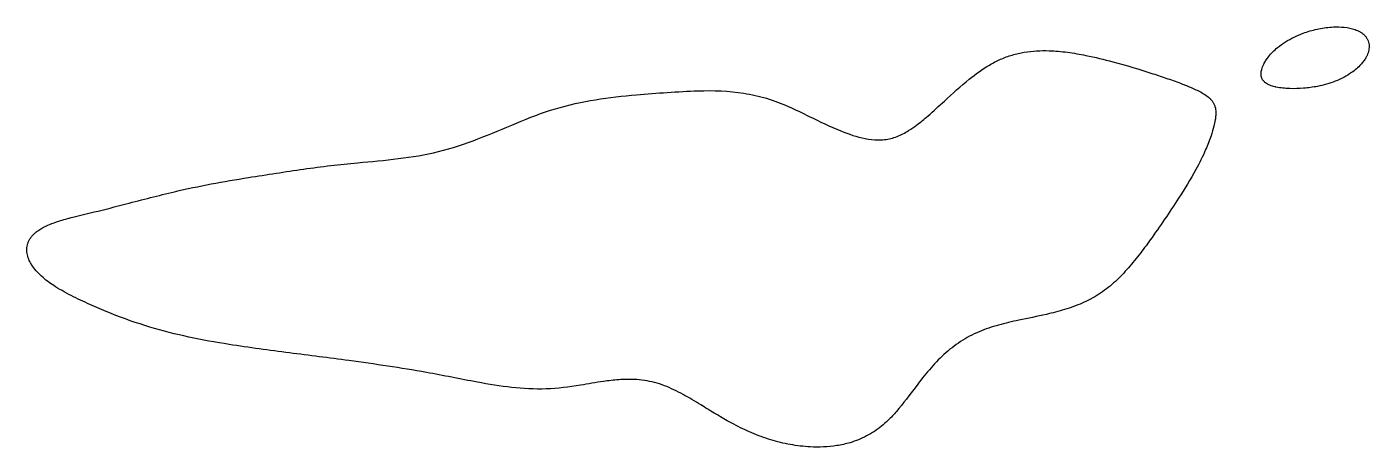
# Model space of a CAD drawing. Header units: millimetres. Extents: x 56.6 to 116.6, y -112.5 to -93.7.
import ezdxf

# ---------------------------------------------------------------- set-up
doc = ezdxf.new("R2010")
doc.units = ezdxf.units.MM
doc.layers.add('outline', color=7, linetype='Continuous')

msp = doc.modelspace()

# ---------------------------------------------------------------- linework, layer by layer
at = {"layer": 'outline'}
for points, knots in [([(112.413, -96.406), (112.429, -96.41), (112.446, -96.414), (112.664, -96.462), (112.871, -96.481), (113.285, -96.495), (113.492, -96.489), (113.906, -96.455), (114.112, -96.427), (114.451, -96.362), (114.586, -96.33), (114.853, -96.255), (114.984, -96.211), (115.241, -96.11), (115.367, -96.052), (115.611, -95.923), (115.729, -95.851), (115.917, -95.718), (115.99, -95.662), (116.129, -95.541), (116.196, -95.477), (116.299, -95.363), (116.338, -95.316), (116.412, -95.217), (116.446, -95.166), (116.498, -95.078), (116.517, -95.041), (116.551, -94.967), (116.566, -94.929), (116.592, -94.851), (116.602, -94.811), (116.618, -94.731), (116.624, -94.691), (116.628, -94.609), (116.627, -94.568), (116.619, -94.487), (116.612, -94.447), (116.59, -94.369), (116.575, -94.33), (116.539, -94.257), (116.518, -94.222), (116.471, -94.156), (116.444, -94.125), (116.386, -94.068), (116.355, -94.041), (116.289, -93.992), (116.255, -93.97), (116.148, -93.909), (116.073, -93.876), (115.919, -93.822), (115.84, -93.8), (115.6, -93.75), (115.437, -93.734), (115.164, -93.726), (115.055, -93.729), (114.728, -93.75), (114.512, -93.783), (114.085, -93.877), (113.876, -93.938), (113.534, -94.065), (113.4, -94.122), (113.138, -94.249), (113.01, -94.319), (112.764, -94.475), (112.645, -94.559), (112.458, -94.714), (112.386, -94.779), (112.249, -94.917), (112.184, -94.989), (112.084, -95.117), (112.047, -95.169), (111.977, -95.278), (111.944, -95.334), (111.896, -95.431), (111.879, -95.471), (111.847, -95.551), (111.834, -95.592), (111.815, -95.662), (111.809, -95.69), (111.8, -95.747), (111.797, -95.775), (111.795, -95.833), (111.795, -95.861), (111.801, -95.918), (111.806, -95.947), (111.822, -96.002), (111.832, -96.028), (111.858, -96.079), (111.873, -96.103), (111.908, -96.149), (111.928, -96.17), (111.963, -96.202), (111.978, -96.215), (112.023, -96.249), (112.056, -96.27), (112.123, -96.306), (112.158, -96.323), (112.265, -96.366), (112.338, -96.388), (112.413, -96.406)], [0, 0, 0, 0, 0.050969, 0.050969, 0.671519, 0.671519, 1.293965, 1.293965, 1.916218, 1.916218, 2.331609, 2.331609, 2.746572, 2.746572, 3.161237, 3.161237, 3.575362, 3.575362, 3.852062, 3.852062, 4.128365, 4.128365, 4.3129, 4.3129, 4.497158, 4.497158, 4.620204, 4.620204, 4.743126, 4.743126, 4.86591, 4.86591, 4.988519, 4.988519, 5.110926, 5.110926, 5.233156, 5.233156, 5.355314, 5.355314, 5.477561, 5.477561, 5.60002, 5.60002, 5.722729, 5.722729, 5.845655, 5.845655, 6.090353, 6.090353, 6.336142, 6.336142, 6.826202, 6.826202, 7.154687, 7.154687, 7.809265, 7.809265, 8.464035, 8.464035, 8.90161, 8.90161, 9.33875, 9.33875, 9.775196, 9.775196, 10.066776, 10.066776, 10.357874, 10.357874, 10.552333, 10.552333, 10.746536, 10.746536, 10.876191, 10.876191, 11.00562, 11.00562, 11.09203, 11.09203, 11.178297, 11.178297, 11.264355, 11.264355, 11.350168, 11.350168, 11.435824, 11.435824, 11.521545, 11.521545, 11.6075, 11.6075, 11.66513, 11.66513, 11.779967, 11.779967, 11.895149, 11.895149, 12.125081, 12.125081, 12.125081, 12.125081]), ([(86.744, -110.625), (86.847, -110.688), (86.95, -110.752), (87.437, -111.051), (87.823, -111.283), (88.486, -111.634), (88.755, -111.764), (89.306, -111.998), (89.587, -112.102), (90.159, -112.276), (90.45, -112.346), (91.039, -112.452), (91.337, -112.488), (91.836, -112.514), (92.036, -112.515), (92.436, -112.497), (92.636, -112.478), (93.031, -112.416), (93.227, -112.372), (93.547, -112.278), (93.673, -112.234), (93.921, -112.135), (94.042, -112.079), (94.279, -111.954), (94.394, -111.886), (94.727, -111.665), (94.933, -111.496), (95.252, -111.188), (95.373, -111.057), (95.803, -110.563), (96.082, -110.177), (96.563, -109.545), (96.758, -109.296), (97.169, -108.815), (97.385, -108.585), (97.849, -108.161), (98.097, -107.967), (98.623, -107.627), (98.9, -107.481), (99.47, -107.238), (99.761, -107.14), (100.356, -106.974), (100.659, -106.906), (101.374, -106.754), (101.786, -106.675), (102.469, -106.518), (102.741, -106.449), (103.277, -106.285), (103.541, -106.191), (104.053, -105.966), (104.301, -105.835), (104.771, -105.532), (104.993, -105.361), (105.411, -104.988), (105.607, -104.787), (105.982, -104.367), (106.16, -104.15), (106.506, -103.707), (106.673, -103.481), (107.057, -102.949), (107.271, -102.64), (107.693, -102.019), (107.901, -101.707), (108.375, -100.972), (108.639, -100.548), (109.039, -99.818), (109.185, -99.519), (109.404, -99.01), (109.485, -98.803), (109.605, -98.453), (109.648, -98.312), (109.709, -98.073), (109.731, -97.977), (109.757, -97.815), (109.765, -97.749), (109.772, -97.64), (109.774, -97.596), (109.772, -97.509), (109.769, -97.465), (109.756, -97.379), (109.748, -97.336), (109.723, -97.252), (109.708, -97.212), (109.669, -97.133), (109.647, -97.096), (109.597, -97.025), (109.569, -96.991), (109.508, -96.928), (109.476, -96.898), (109.375, -96.814), (109.303, -96.765), (109.08, -96.628), (108.923, -96.552), (108.604, -96.41), (108.442, -96.345), (108.061, -96.199), (107.842, -96.12), (107.401, -95.967), (107.179, -95.892), (106.367, -95.628), (105.773, -95.448), (104.773, -95.182), (104.37, -95.084), (103.691, -94.947), (103.418, -94.899), (102.868, -94.826), (102.592, -94.801), (102.13, -94.786), (101.945, -94.787), (101.575, -94.809), (101.391, -94.829), (101.026, -94.891), (100.846, -94.932), (100.491, -95.038), (100.317, -95.102), (99.979, -95.252), (99.815, -95.338), (99.337, -95.62), (99.038, -95.838), (98.364, -96.377), (97.999, -96.709), (97.394, -97.266), (97.153, -97.489), (96.74, -97.848), (96.572, -97.987), (96.28, -98.205), (96.161, -98.288), (95.954, -98.415), (95.87, -98.463), (95.697, -98.552), (95.609, -98.592), (95.428, -98.662), (95.336, -98.692), (95.149, -98.739), (95.054, -98.757), (94.862, -98.779), (94.765, -98.783), (94.477, -98.781), (94.286, -98.758), (93.721, -98.648), (93.357, -98.522), (92.523, -98.184), (92.058, -97.954), (91.282, -97.576), (90.97, -97.424), (90.337, -97.146), (90.014, -97.02), (89.353, -96.821), (89.016, -96.746), (87.996, -96.586), (87.308, -96.566), (86.163, -96.597), (85.706, -96.626), (84.789, -96.691), (84.33, -96.724), (83.258, -96.819), (82.647, -96.887), (81.433, -97.084), (80.832, -97.213), (79.651, -97.564), (79.076, -97.79), (77.931, -98.264), (77.36, -98.511), (76.205, -98.955), (75.621, -99.152), (74.43, -99.447), (73.827, -99.543), (72.616, -99.693), (72.009, -99.746), (71.001, -99.841), (70.601, -99.881), (69.794, -99.975), (69.389, -100.03), (68.574, -100.146), (68.164, -100.207), (67.343, -100.332), (66.932, -100.396), (65.963, -100.551), (65.406, -100.644), (64.304, -100.853), (63.758, -100.97), (62.493, -101.265), (61.776, -101.452), (60.583, -101.764), (60.106, -101.888), (59.307, -102.079), (58.987, -102.153), (58.456, -102.289), (58.245, -102.346), (57.897, -102.458), (57.76, -102.507), (57.535, -102.601), (57.447, -102.642), (57.304, -102.717), (57.247, -102.749), (57.138, -102.819), (57.085, -102.856), (57, -102.924), (56.968, -102.952), (56.905, -103.011), (56.875, -103.043), (56.819, -103.108), (56.793, -103.143), (56.745, -103.214), (56.723, -103.252), (56.686, -103.329), (56.669, -103.369), (56.643, -103.451), (56.633, -103.493), (56.619, -103.578), (56.614, -103.621), (56.612, -103.707), (56.614, -103.75), (56.623, -103.836), (56.63, -103.879), (56.649, -103.963), (56.661, -104.004), (56.703, -104.127), (56.739, -104.205), (56.808, -104.331), (56.838, -104.38), (56.935, -104.522), (57.008, -104.612), (57.164, -104.78), (57.248, -104.86), (57.509, -105.085), (57.697, -105.218), (58.151, -105.506), (58.421, -105.653), (58.97, -105.93), (59.249, -106.059), (59.811, -106.307), (60.093, -106.425), (60.946, -106.766), (61.524, -106.97), (62.686, -107.32), (63.27, -107.468), (64.453, -107.723), (65.053, -107.83), (66.552, -108.067), (67.453, -108.185), (69.24, -108.415), (70.126, -108.526), (72.169, -108.803), (73.327, -108.971), (74.856, -109.243), (75.234, -109.316), (75.993, -109.465), (76.374, -109.541), (77.264, -109.706), (77.775, -109.789), (78.8, -109.902), (79.314, -109.932), (80.344, -109.898), (80.857, -109.828), (81.709, -109.689), (82.051, -109.628), (82.622, -109.546), (82.851, -109.519), (83.311, -109.486), (83.542, -109.481), (83.925, -109.498), (84.078, -109.513), (84.383, -109.558), (84.533, -109.588), (84.831, -109.666), (84.977, -109.713), (85.408, -109.877), (85.683, -110.013), (86.221, -110.308), (86.483, -110.466), (86.744, -110.625)], [0, 0, 0, 0, 0.363614, 0.363614, 1.713903, 1.713903, 2.612763, 2.612763, 3.509825, 3.509825, 4.406803, 4.406803, 5.305114, 5.305114, 5.905775, 5.905775, 6.506469, 6.506469, 7.106857, 7.106857, 7.507666, 7.507666, 7.908378, 7.908378, 8.309038, 8.309038, 9.106726, 9.106726, 9.641166, 9.641166, 11.070536, 11.070536, 12.021018, 12.021018, 12.967355, 12.967355, 13.908223, 13.908223, 14.846155, 14.846155, 15.766225, 15.766225, 16.699327, 16.699327, 17.958545, 17.958545, 18.800181, 18.800181, 19.640606, 19.640606, 20.479241, 20.479241, 21.31853, 21.31853, 22.160838, 22.160838, 23.004607, 23.004607, 23.846834, 23.846834, 24.973472, 24.973472, 26.098879, 26.098879, 27.597429, 27.597429, 28.595006, 28.595006, 29.260745, 29.260745, 29.704472, 29.704472, 30.00011, 30.00011, 30.197156, 30.197156, 30.328587, 30.328587, 30.459754, 30.459754, 30.590577, 30.590577, 30.721158, 30.721158, 30.851821, 30.851821, 30.982808, 30.982808, 31.114117, 31.114117, 31.376214, 31.376214, 31.899735, 31.899735, 32.423311, 32.423311, 33.12254, 33.12254, 33.823827, 33.823827, 35.684666, 35.684666, 36.929156, 36.929156, 37.761134, 37.761134, 38.593171, 38.593171, 39.148464, 39.148464, 39.7036, 39.7036, 40.258621, 40.258621, 40.813713, 40.813713, 41.369065, 41.369065, 42.47826, 42.47826, 43.958146, 43.958146, 44.943377, 44.943377, 45.598735, 45.598735, 46.035323, 46.035323, 46.326593, 46.326593, 46.617325, 46.617325, 46.90743, 46.90743, 47.197138, 47.197138, 47.487246, 47.487246, 48.062957, 48.062957, 49.213263, 49.213263, 50.765523, 50.765523, 51.804802, 51.804802, 52.841489, 52.841489, 53.877054, 53.877054, 55.937388, 55.937388, 57.312307, 57.312307, 58.694307, 58.694307, 60.539358, 60.539358, 62.382937, 62.382937, 64.234412, 64.234412, 66.099378, 66.099378, 67.948093, 67.948093, 69.779104, 69.779104, 71.607227, 71.607227, 72.81481, 72.81481, 74.042747, 74.042747, 75.285282, 75.285282, 76.533502, 76.533502, 78.227935, 78.227935, 79.900676, 79.900676, 82.124251, 82.124251, 83.601534, 83.601534, 84.587912, 84.587912, 85.245168, 85.245168, 85.682949, 85.682949, 85.974738, 85.974738, 86.169353, 86.169353, 86.363658, 86.363658, 86.493357, 86.493357, 86.622929, 86.622929, 86.752352, 86.752352, 86.881631, 86.881631, 87.010814, 87.010814, 87.139981, 87.139981, 87.269216, 87.269216, 87.398567, 87.398567, 87.528048, 87.528048, 87.657645, 87.657645, 87.915503, 87.915503, 88.088412, 88.088412, 88.433002, 88.433002, 88.778473, 88.778473, 89.468222, 89.468222, 90.390783, 90.390783, 91.312433, 91.312433, 92.231948, 92.231948, 94.068447, 94.068447, 95.873759, 95.873759, 97.700214, 97.700214, 100.427027, 100.427027, 103.105959, 103.105959, 106.612649, 106.612649, 107.767709, 107.767709, 108.933103, 108.933103, 110.48315, 110.48315, 112.026559, 112.026559, 113.576792, 113.576792, 114.61652, 114.61652, 115.308974, 115.308974, 115.999735, 115.999735, 116.460913, 116.460913, 116.921929, 116.921929, 117.383027, 117.383027, 118.304204, 118.304204, 119.221636, 119.221636, 119.221636, 119.221636])]:
    msp.add_open_spline(points, degree=3, knots=knots, dxfattribs=at)

doc.saveas('drawing.dxf')
